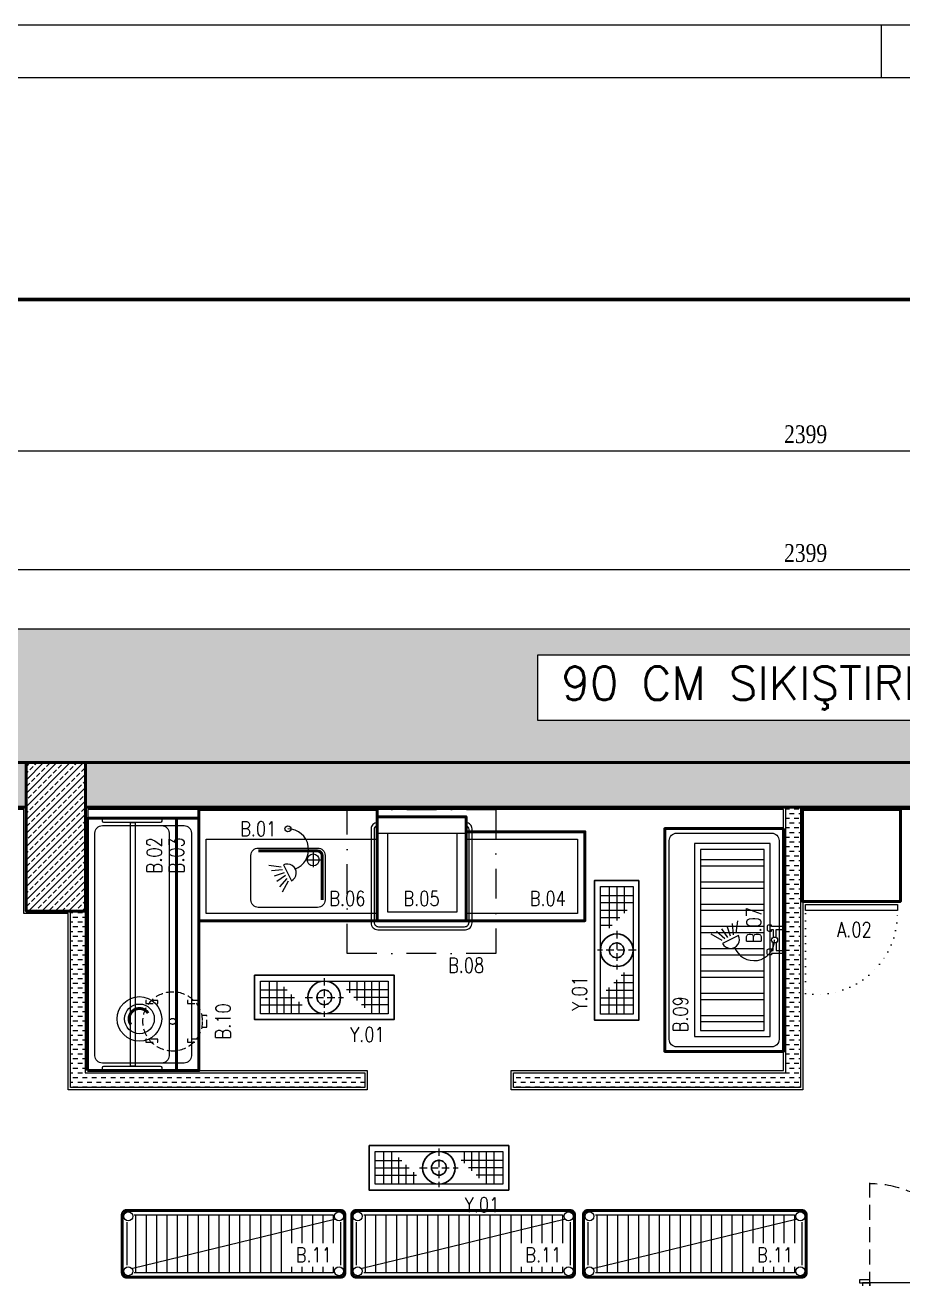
# Model space of a CAD drawing. Extents: x 820 to 5791, y 1495 to 5010.
# Drawn here: x 2729 to 3320, y 4166 to 5010 of the extents above; entities that cross this region are included whole.
import ezdxf
from ezdxf.enums import TextEntityAlignment as Align

# ---------------------------------------------------------------- set-up
doc = ezdxf.new("R2010")
doc.units = 0
doc.header["$LTSCALE"] = 20
for name, pattern in [('BORDER', [1.75, 0.5, -0.25, 0.5, -0.25, 0, -0.25]), ('DASHDOTX2', [2, 1, -0.5, 0, -0.5]), ('DASHED2', [0.375, 0.25, -0.125]), ('DOT', [0.25, 0, -0.25]), ('HIDDEN', [0.375, 0.25, -0.125]), ('HIDDENX2', [0.75, 0.5, -0.25])]:
    doc.linetypes.add(name, pattern=pattern)
doc.layers.get('0').update_dxf_attribs({"linetype": 'CONTINUOUS', "lineweight": 15})
doc.layers.get('DEFPOINTS').update_dxf_attribs({"linetype": 'CONTINUOUS'})
for name, color, linetype, lineweight in [('-DWG_ANA', 7, 'CONTINUOUS', 50), ('-DWG_ANA_1', 7, 'BORDER', 25), ('-DWG_DETAY1', 7, 'CONTINUOUS', 25), ('-DWG_DETAY2', 7, 'CONTINUOUS', 15), ('-DWG_DETAY4', 7, 'DOT', 18), ('0_V_Dim_int', 183, 'CONTINUOUS', 9), ('0_YKA_layout', 11, 'CONTINUOUS', 18), ('DUVAR', 7, 'CONTINUOUS', 60), ('DVL-C', 7, 'DASHDOTX2', 20), ('KOLON', 7, 'CONTINUOUS', 50), ('NO', 7, 'CONTINUOUS', 30), ('PLAN', 253, 'CONTINUOUS', 15), ('yerizg-a', 7, 'CONTINUOUS', 30), ('yerizg-b', 7, 'CONTINUOUS', 9), ('ölç', 63, 'CONTINUOUS', 20)]:
    doc.layers.add(name, color=color, linetype=linetype, lineweight=lineweight)
for name, color, linetype in [('2_V_Wall', 43, 'CONTINUOUS'), ('2_V_Wall_Gasblock', 133, 'CONTINUOUS'), ('3-OPN-XDR', 3, 'CONTINUOUS'), ('4_V_Wall_Ceramic', 171, 'CONTINUOUS'), ('BL-A', 1, 'CONTINUOUS'), ('BL-B', 5, 'CONTINUOUS'), ('BL-Y', 144, 'CONTINUOUS'), ('Oda', 7, 'CONTINUOUS'), ('TARAMA', 8, 'CONTINUOUS'), ('YRNO', 7, 'CONTINUOUS')]:
    doc.layers.add(name, color=color, linetype=linetype)
doc.layers.add('_00_TT_AREA', color=140, linetype='CONTINUOUS', plot=False)
doc.layers.add('dış ölçü', color=7, linetype='CONTINUOUS', lineweight=20, true_color=0x0d6787)
doc.styles.add('ROMANS', font='romans.shx', dxfattribs={"width": 0.8})
doc.styles.get("Standard").update_dxf_attribs({"font": 'txttw.shx'})
doc.styles.add('TRS', font='times.ttf', dxfattribs={"width": 0.8})
doc.dimstyles.new('dış ölçü', dxfattribs={"dimtxt": 12, "dimasz": 5, "dimexe": 5, "dimexo": 35, "dimgap": 5, "dimtad": 1, "dimdec": 0, "dimdsep": 46, "dimtxsty": 'TRS', "dimblk": 'DOT', "dimcen": 0, "dimdle": 0.1, "dimclrd": 256, "dimclre": 256, "dimclrt": 73, "dimadec": 0, "dimazin": 0, "dimtfac": 0.3, "dimtdec": 0, "dimtix": 1, "dimtmove": 2, "dimatfit": 3, "dimldrblk": 'DOT', "dimfxl": 1, "dimfxlon": 1, "dimtolj": 1, "dimarcsym": 0})
pattern_1 = [(45, (5164.587, -4629.65), (-4.490128, 4.490128), []), (45, (5169.077, -4629.65), (-4.490128, 4.490128), [3.175, -1.5875])]
pattern_2 = [(0, (5164.5872, -4629.65), (3.175, 3.175), [3.175, -3.175])]

# ---------------------------------------------------------------- blocks, each defined once
blk = doc.blocks.new('_Dot')
at = {"layer": 'ölç', "color": 0, "lineweight": -2}
blk.add_line((-0.5, 0), (-1, 0), dxfattribs=at)
at = {"layer": 'ölç', "color": 0, "const_width": 0.5}
blk.add_lwpolyline([(-0.25, 0, 1), (0.25, 0, 1)], format="xyb", close=True, dxfattribs=at)
blk = doc.blocks.new('*D185')
at = {"layer": 'DEFPOINTS', "color": 0, "transparency": 16777216}
for p in [(4454.18, 4723.68), (2054.96, 4531.24), (4454.18, 4531.24)]:
    blk.add_point(p, dxfattribs=at)
at = {"layer": 'dış ölçü', "lineweight": -2, "transparency": 16777216}
for p, q in [((2054.96, 4722.68), (2054.96, 4728.68)), ((2059.96, 4723.68), (4449.18, 4723.68)), ((4454.18, 4722.68), (4454.18, 4728.68))]:
    blk.add_line(p, q, dxfattribs=at)
at = {"layer": 'dış ölçü', "lineweight": -2, "transparency": 16777216, "xscale": 5, "yscale": 5, "zscale": 5, "rotation": 180}
blk.add_blockref('_Dot', (2054.96, 4723.68), dxfattribs=at)
at = {"layer": 'dış ölçü', "lineweight": -2, "transparency": 16777216, "xscale": 5, "yscale": 5, "zscale": 5}
blk.add_blockref('_Dot', (4454.18, 4723.68), dxfattribs=at)
at = {"layer": 'dış ölçü', "color": 73, "transparency": 16777216, "insert": (3254.57, 4734.8), "char_height": 12, "attachment_point": 5, "style": 'TRS'}
blk.add_mtext('\\A1;2399', dxfattribs=at)
blk = doc.blocks.new('*D186')
at = {"layer": 'DEFPOINTS', "color": 0, "transparency": 16777216}
for p in [(4454.18, 4643.68), (2054.96, 4451.24), (4454.18, 4451.24)]:
    blk.add_point(p, dxfattribs=at)
at = {"layer": 'dış ölçü', "lineweight": -2, "transparency": 16777216}
for p, q in [((2054.96, 4642.68), (2054.96, 4648.68)), ((4454.18, 4642.68), (4454.18, 4648.68)), ((2059.96, 4643.68), (4449.18, 4643.68))]:
    blk.add_line(p, q, dxfattribs=at)
at = {"layer": 'dış ölçü', "lineweight": -2, "transparency": 16777216, "xscale": 5, "yscale": 5, "zscale": 5, "rotation": 180}
blk.add_blockref('_Dot', (2054.96, 4643.68), dxfattribs=at)
at = {"layer": 'dış ölçü', "lineweight": -2, "transparency": 16777216, "xscale": 5, "yscale": 5, "zscale": 5}
blk.add_blockref('_Dot', (4454.18, 4643.68), dxfattribs=at)
at = {"layer": 'dış ölçü', "color": 73, "transparency": 16777216, "insert": (3254.57, 4654.8), "char_height": 12, "attachment_point": 5, "style": 'TRS'}
blk.add_mtext('\\A1;2399', dxfattribs=at)
blk = doc.blocks.new('*U48')
for p, q in [((-6300, 8820), (-6300, 8910)), ((-12510, 8820), (-90, 8820))]:
    blk.add_line(p, q)
blk.add_lwpolyline([(-12600, 0), (-12600, 8910), (0, 8910), (0, 0)], close=True)
blk = doc.blocks.new('BSN170')
at = {"layer": '-DWG_ANA', "color": 0}
blk.add_lwpolyline([(0, 0), (170, 0), (170, -75), (0, -75)], close=True, dxfattribs=at)
at = {"layer": '-DWG_DETAY1', "color": 0, "linetype": 'Continuous'}
blk.add_lwpolyline([(10, -5), (160, -5, -0.4), (165, -10), (165, -65, -0.4), (160, -70), (10, -70, -0.4), (5, -65), (5, -10, -0.4)], format="xyb", close=True, dxfattribs=at)
at = {"layer": 'NO', "linetype": 'Continuous', "style": 'ROMANS', "width": 0.8}
blk.add_attdef('NO', text='', height=10, dxfattribs=at).set_placement((145, -60), align=Align.MIDDLE)
blk = doc.blocks.new('bsu100a')
at = {"layer": '-DWG_DETAY1', "color": 0, "const_width": 2}
blk.add_lwpolyline([(3.88, -5.82, 1), (-3.88, 5.82)], format="xyb", dxfattribs=at)
at = {"layer": '-DWG_DETAY1', "color": 0}
for radius in [15, 10]:
    blk.add_circle((0, 0), radius, dxfattribs=at)
blk = doc.blocks.new('BEN120L')
at = {"layer": '-DWG_ANA', "color": 0}
blk.add_lwpolyline([(0, 0), (120, 0), (120, -75), (0, -75)], close=True, dxfattribs=at)
at = {"layer": '-DWG_DETAY1', "color": 0}
blk.add_lwpolyline([(5, -20), (120, -20), (120, -70), (5, -70)], close=True, dxfattribs=at)
at = {"layer": '-DWG_DETAY1', "color": 0, "linetype": 'Continuous'}
blk.add_lwpolyline([(40, -26), (80, -26, -0.4), (85, -31), (85, -61, -0.4), (80, -66), (40, -66, -0.4), (35, -61), (35, -31, -0.4)], format="xyb", close=True, dxfattribs=at)
at = {"layer": '-DWG_DETAY1', "color": 0, "linetype": 'Continuous', "const_width": 2}
blk.add_lwpolyline([(40, -28), (80, -28, -0.4), (83, -31), (83, -61)], format="xyb", dxfattribs=at)
at = {"layer": '-DWG_DETAY1', "color": 0, "linetype": 'Continuous'}
for points in [[(77, -29), (77, -39)], [(72, -34), (82, -34)]]:
    blk.add_lwpolyline(points, dxfattribs=at)
blk.add_circle((77, -34), 4, dxfattribs=at)
at = {"layer": 'NO', "linetype": 'Continuous', "style": 'ROMANS', "width": 0.8}
blk.add_attdef('NO', text='', height=10, dxfattribs=at).set_placement((100, -60), align=Align.MIDDLE)
blk = doc.blocks.new('BYM102')
at = {"layer": '-DWG_ANA', "color": 0}
blk.add_lwpolyline([(0, 0), (60, 0), (60, -70), (0, -70)], close=True, dxfattribs=at)
at = {"layer": '-DWG_DETAY1', "color": 0}
for points in [[(0, -4), (0, -4, 0.414214), (-4, -8), (-4, -71.5, 0.414214), (0.5, -76), (59.5, -76, 0.414214), (64, -71.5), (64, -8, 0.414214), (60, -4), (60, -4)], [(0, -6), (0, -6, 0.339359), (-2, -8.5), (-2, -71, 0.414214), (1, -74), (59, -74, 0.414214), (62, -71), (62, -8.5, 0.339359), (60, -6), (60, -6)]]:
    blk.add_lwpolyline(points, format="xyb", dxfattribs=at)
blk.add_lwpolyline([(7, -11), (7, -64), (54, -64), (54, -11)], dxfattribs=at)
at = {"layer": '-DWG_DETAY2', "color": 0}
blk.add_lwpolyline([(0, -11), (60, -11)], dxfattribs=at)
at = {"layer": 'NO', "linetype": 'Continuous', "style": 'ROMANS', "width": 0.8}
blk.add_attdef('NO', text='', height=10, dxfattribs=at).set_placement((30, -55), align=Align.MIDDLE)
blk = doc.blocks.new('btn080R')
at = {"layer": '-DWG_ANA', "color": 0}
blk.add_lwpolyline([(0, 0), (80, 0), (80, -60), (0, -60)], close=True, dxfattribs=at)
at = {"layer": '-DWG_DETAY1', "color": 0}
blk.add_lwpolyline([(0, -5), (75, -5), (75, -55), (0, -55)], close=True, dxfattribs=at)
at = {"layer": 'NO', "linetype": 'Continuous', "style": 'ROMANS', "width": 0.8}
blk.add_attdef('NO', text='', height=10, dxfattribs=at).set_placement((55, -45), align=Align.MIDDLE)
blk = doc.blocks.new('1cc-mt001')
at = {"layer": '-DWG_DETAY1', "color": 0}
for points in [[(-4.54, -25.81), (-12.89, -24.76)], [(-3.05, -24.32), (2.32, -35.05)], [(-3.59, -27.72), (-11.1, -28.34)], [(-2.63, -29.62), (-9.31, -31.92)], [(-1.68, -31.53), (-7.52, -35.5)], [(-0.72, -33.44), (-5.73, -39.07)], [(0.23, -35.35), (-3.94, -42.65)]]:
    blk.add_lwpolyline(points, dxfattribs=at)
blk.add_circle((0, 0), 2, dxfattribs=at)
for centre, radius, start, end in [((-0.06, -13.97), 13.97, 289.84543, 89.75881), ((-0.37, -29.68), 6, 296.56505, 116.56505)]:
    blk.add_arc(centre, radius, start, end, dxfattribs=at)
at = {"layer": 'NO', "linetype": 'Continuous', "style": 'ROMANS', "width": 0.8}
blk.add_attdef('NO', text='', height=10, dxfattribs=at).set_placement((-20, 0), align=Align.MIDDLE)
blk = doc.blocks.new('dds102')
at = {"layer": 'DVL-C', "color": 0}
blk.add_lwpolyline([(0, 0), (100, 0), (100, -97), (0, -97)], close=True, dxfattribs=at)
at = {"layer": 'NO', "linetype": 'Continuous', "style": 'ROMANS', "width": 0.8}
blk.add_attdef('NO', text='', height=10, dxfattribs=at).set_placement((80, -105), align=Align.MIDDLE)
blk = doc.blocks.new('ACP100')
at = {"layer": '-DWG_ANA_1', "color": 0, "linetype": 'HIDDEN'}
blk.add_circle((0, 0), 20, dxfattribs=at)
at = {"layer": '-DWG_DETAY1', "color": 0, "linetype": 'HIDDEN'}
for points in [[(-14, 18), (-14, 10), (-12, 10), (-12, 18)], [(12, 18), (12, 10), (14, 10), (14, 18)], [(-14, -10), (-14, -18), (-12, -18), (-12, -10)], [(12, -10), (12, -18), (14, -18), (14, -10)]]:
    blk.add_lwpolyline(points, close=True, dxfattribs=at)
blk.add_lwpolyline([(-4, -20), (-4, -23), (4, -23), (4, -20)], dxfattribs=at)
blk.add_circle((0, 0), 2, dxfattribs=at)
at = {"layer": 'NO', "linetype": 'Continuous', "style": 'ROMANS', "width": 0.8}
blk.add_attdef('NO', text='', height=10, dxfattribs=at).set_placement((0, -34), align=Align.MIDDLE)
blk = doc.blocks.new('1CC-MT003')
at = {"layer": '-DWG_DETAY1', "color": 0, "linetype": 'Continuous'}
for points in [[(-2, -5), (-7, -5), (-7, 0), (-9, 0), (-9, -5), (-9, -8), (-10, -8), (-10, -10, 0.414214), (-9, -11), (-7, -11, 0.414214), (-6, -10), (-6, -8), (-7, -8), (-7, -7), (-2, -7)], [(2, -5), (7, -5), (7, 0), (9, 0), (9, -5), (9, -8), (10, -8), (10, -10, -0.414214), (9, -11), (7, -11, -0.414214), (6, -10), (6, -8), (7, -8), (7, -7), (2, -7)]]:
    blk.add_lwpolyline(points, format="xyb", dxfattribs=at)
at = {"layer": '-DWG_DETAY1', "color": 0}
for points in [[(-4.54, -31.81), (-12.89, -30.76)], [(-3.59, -33.72), (-11.1, -34.34)], [(-3.05, -30.32), (2.32, -41.05)], [(-2.63, -35.62), (-9.31, -37.92)], [(-1.68, -37.53), (-7.52, -41.5)], [(-0.72, -39.44), (-5.73, -45.07)], [(0.23, -41.35), (-3.94, -48.65)]]:
    blk.add_lwpolyline(points, dxfattribs=at)
blk.add_circle((0, -6), 2, dxfattribs=at)
for centre, radius, start, end in [((-0.06, -19.97), 13.97, 289.84543, 89.75881), ((-0.37, -35.68), 6, 296.56505, 116.56505)]:
    blk.add_arc(centre, radius, start, end, dxfattribs=at)
at = {"layer": 'NO', "linetype": 'Continuous', "style": 'ROMANS', "width": 0.8}
blk.add_attdef('NO', text='', height=10, dxfattribs=at).set_placement((-10, -20), align=Align.MIDDLE)
blk = doc.blocks.new('1YU-46152')
at = {"layer": '-DWG_ANA', "color": 0}
blk.add_lwpolyline([(3, 0, 0.414214), (0, -3), (0, -42, 0.414214), (3, -45), (147, -45, 0.414214), (150, -42), (150, -3, 0.414214), (147, 0)], format="xyb", close=True, dxfattribs=at)
at = {"layer": '-DWG_DETAY1', "color": 0}
for points in [[(3, -8), (3, -37)], [(7, -39), (143, -6)], [(8, -3), (142, -3)], [(9, -3), (9, -42)], [(16, -3), (16, -42)], [(23, -3), (23, -42)], [(30, -3), (30, -42)], [(37, -3), (37, -42)], [(44, -3), (44, -42)], [(51, -3), (51, -42)], [(58, -3), (58, -42)], [(65, -3), (65, -42)], [(72, -3), (72, -42)], [(79, -3), (79, -42)], [(86, -3), (86, -42)], [(93, -3), (93, -42)], [(100, -3), (100, -42)], [(107, -3), (107, -42)], [(114, -3), (114, -22)], [(121, -3), (121, -22)], [(128, -3), (128, -22)], [(135, -3), (135, -22)], [(142, -3), (142, -22)], [(147, -8), (147, -37)], [(142, -42), (8, -42)], [(114, -38), (114, -42)], [(121, -38), (121, -42)], [(128, -38), (128, -42)], [(135, -38), (135, -42)], [(142, -38), (142, -42)]]:
    blk.add_lwpolyline(points, dxfattribs=at)
for centre in [(4, -4), (146, -4), (4, -41), (146, -41)]:
    blk.add_circle(centre, 3, dxfattribs=at)
at = {"layer": 'NO', "style": 'ROMANS', "width": 0.8}
blk.add_attdef('NO', text='', height=10, dxfattribs=at).set_placement((129, -30), align=Align.MIDDLE)
blk = doc.blocks.new('BRT170')
at = {"layer": '-DWG_ANA', "color": 0}
blk.add_lwpolyline([(0, 0), (170, 0), (170, -60), (0, -60)], close=True, dxfattribs=at)
at = {"layer": '-DWG_DETAY1', "color": 0, "linetype": 'Continuous'}
for points in [[(10, -5), (160, -5, -0.4), (165, -10), (165, -50, -0.4), (160, -55), (10, -55, -0.4), (5, -50), (5, -10, -0.4)], [(1, -10), (2, -10, -0.4), (3, -11), (3, -49, -0.4), (2, -50), (1, -50, -0.4), (0, -49), (0, -11, -0.4)], [(168, -10), (169, -10, -0.4), (170, -11), (170, -49, -0.4), (169, -50), (168, -50, -0.4), (167, -49), (167, -11, -0.4)]]:
    blk.add_lwpolyline(points, format="xyb", close=True, dxfattribs=at)
at = {"layer": '-DWG_DETAY1', "color": 0}
blk.add_lwpolyline([(3, -29), (167, -29), (167, -32), (3, -32)], close=True, dxfattribs=at)
at = {"layer": 'NO', "linetype": 'Continuous', "style": 'ROMANS', "width": 0.8}
blk.add_attdef('NO', text='', height=10, dxfattribs=at).set_placement((145, -45), align=Align.MIDDLE)
blk = doc.blocks.new('1FR-wn4')
at = {"layer": '-DWG_ANA', "color": 0}
blk.add_lwpolyline([(66, 0), (66, -62), (0, -62), (0, 0)], close=True, dxfattribs=at)
at = {"layer": '-DWG_DETAY1', "color": 0}
blk.add_lwpolyline([(2, -64), (64, -64), (64, -68), (2, -68)], close=True, dxfattribs=at)
at = {"layer": '-DWG_DETAY4', "color": 0}
blk.add_lwpolyline([(2, -70), (2, -124, 0.457213), (63.97, -70, 0.414214)], format="xyb", dxfattribs=at)
at = {"layer": 'NO', "linetype": 'Continuous', "style": 'ROMANS', "width": 0.8}
blk.add_attdef('NO', text='', height=10, dxfattribs=at).set_placement((35, -81), align=Align.MIDDLE)
blk = doc.blocks.new('Y-SIFON')
at = {"layer": 'yerizg-a', "color": 0, "linetype": 'Continuous'}
blk.add_circle((0, 0), 11, dxfattribs=at)
at = {"layer": 'yerizg-b', "color": 0, "linetype": 'DASHED2'}
for points in [[(0, 13), (0, -13)], [(-13, 0), (13, 0)]]:
    blk.add_lwpolyline(points, dxfattribs=at)
blk = doc.blocks.new('1BS-SAK39A')
at = {"layer": 'yerizg-a', "color": 0}
blk.add_lwpolyline([(0, 0), (94, 0), (94, -30), (0, -30)], close=True, dxfattribs=at)
at = {"layer": 'yerizg-a', "color": 0, "linetype": 'Continuous'}
blk.add_circle((47, -15), 5, dxfattribs=at)
at = {"layer": 'yerizg-b', "color": 0}
for p, q in [((10, -26), (10, -4)), ((15, -4), (15, -26)), ((20, -26), (20, -8)), ((64, -4), (64, -12)), ((69, -4), (69, -17)), ((74, -4), (74, -22)), ((79, -26), (79, -4)), ((84, -4), (84, -26)), ((4, -10), (22, -10)), ((4, -15), (27, -15)), ((25, -26), (25, -13)), ((90, -10), (62, -10)), ((90, -15), (67, -15)), ((4, -20), (32, -20)), ((30, -26), (30, -18)), ((90, -20), (72, -20))]:
    blk.add_line(p, q, dxfattribs=at)
blk.add_lwpolyline([(4, -4), (90, -4), (90, -26), (4, -26)], close=True, dxfattribs=at)
at = {"layer": 'PLAN', "color": 0, "linetype": 'Continuous'}
blk.add_blockref('Y-SIFON', (47, -15), dxfattribs=at)
at = {"layer": 'YRNO', "linetype": 'Continuous', "style": 'ROMANS', "width": 0.8}
blk.add_attdef('YRNO', text='', height=10, dxfattribs=at).set_placement((76, -40), align=Align.MIDDLE)
blk = doc.blocks.new('ozl-Kazan yıkama 150cm')
at = {"layer": '-DWG_ANA', "color": 0}
blk.add_lwpolyline([(80, 0), (80, -150), (0, -150), (0, 0)], close=True, dxfattribs=at)
at = {"layer": '-DWG_DETAY1', "color": 0, "linetype": 'Continuous'}
blk.add_lwpolyline([(77, -8), (77, -142, -0.4), (72, -147), (8, -147, -0.4), (3, -142), (3, -8, -0.4), (8, -3), (72, -3, -0.4)], format="xyb", close=True, dxfattribs=at)
at = {"layer": '-DWG_DETAY1', "color": 0}
for points in [[(71, -10), (20, -10), (20, -140), (71, -140)], [(67, -14), (24, -14), (24, -136), (67, -136)]]:
    blk.add_lwpolyline(points, close=True, dxfattribs=at)
at = {"layer": '-DWG_DETAY1', "color": 0, "linetype": 'Continuous'}
for points in [[(67, -21), (24, -21), (24, -25), (67, -25)], [(67, -36), (24, -36), (24, -40), (67, -40)], [(67, -36), (24, -36), (24, -40), (67, -40)], [(67, -51), (24, -51), (24, -55), (67, -55)], [(67, -66), (24, -66), (24, -70), (67, -70)], [(67, -81), (24, -81), (24, -85), (67, -85)], [(67, -96), (24, -96), (24, -100), (67, -100)], [(67, -111), (24, -111), (24, -115), (67, -115)], [(67, -126), (24, -126), (24, -130), (67, -130)]]:
    blk.add_lwpolyline(points, close=True, dxfattribs=at)
at = {"layer": 'NO', "linetype": 'Continuous', "style": 'ROMANS', "width": 0.8}
blk.add_attdef('NO', text='', height=10, rotation=270, dxfattribs=at).set_placement((15, -125), align=Align.MIDDLE)
blk = doc.blocks.new('*U328')
at = {"layer": '3-OPN-XDR', "color": 12, "linetype": 'HIDDENX2'}
blk.add_line((-100, -2.5), (-100, 67.5), dxfattribs=at)
at = {"layer": '3-OPN-XDR'}
for points in [[(-100, 0), (-100, 2), (-107, 2), (-107, 0)], [(-105, -15), (-100, -15), (-100, 0), (-105, 0)], [(-30, 0), (-30, 2), (-23, 2), (-23, 0)], [(-100, 0), (-100, -5), (-30, -5), (-30, 0)], [(-25, -15), (-30, -15), (-30, 0), (-25, 0)], [(-100, -15), (-100, -17), (-107, -17), (-107, -15)], [(-30, -15), (-30, -17), (-23, -17), (-23, -15)]]:
    blk.add_lwpolyline(points, close=True, dxfattribs=at)
at = {"layer": '3-OPN-XDR', "color": 12, "linetype": 'HIDDENX2'}
blk.add_arc((-100, -3.25), 70, 0, 90, dxfattribs=at)

msp = doc.modelspace()

# ---------------------------------------------------------------- hatches: boundary and pattern name
at = {"layer": '2_V_Wall_Gasblock'}
h = msp.add_hatch(dxfattribs=at)
h.set_pattern_fill('DASH', color=256, style=0)
h.set_pattern_definition(pattern_2)
h.paths.add_polyline_path([(3057.79, 4294.77), (3057.79, 4304.77), (3241.19, 4304.77), (3241.19, 4483.68), (3251.19, 4483.68), (3251.19, 4294.77)])
h = msp.add_hatch(dxfattribs=at)
h.set_pattern_fill('DASH', color=256, style=0)
h.set_pattern_definition(pattern_2)
h.paths.add_polyline_path([(2769.39, 4304.77), (2957.79, 4304.77), (2957.79, 4294.77), (2759.39, 4294.77), (2759.39, 4413.68), (2769.39, 4413.68)])
at = {"layer": 'TARAMA', "lineweight": 9}
h = msp.add_hatch(dxfattribs=at)
h.set_pattern_fill('AR-CONC', color=256, scale=0.091)
h.set_pattern_definition([(50, (-28284.552, -46.166), (16.578805, -1.450457), [1.73355, -19.06905]), (355, (-28284.552, -46.166), (-3.207151, 17.386173), [1.38684, -15.255293]), (100.451445, (-28283.17, -46.287), (13.3716535, 15.9357154), [1.473291, -16.206212]), (46.1842, (-28284.552, -41.543), (24.668193, -3.825852), [2.600325, -28.603575]), (96.63556, (-28282.496, -41.862), (21.603776, 22.515777), [2.209937, -24.30934]), (351.18415, (-28284.552, -41.543), (21.603776, 22.515777), [2.080257, -22.882836]), (21, (-28282.24, -42.699), (13.7969096, -9.306133), [1.73355, -19.06905]), (326, (-28282.24, -42.699), (5.623985, 16.761105), [1.38684, -15.25524]), (71.451445, (-28281.09, -43.474), (19.420894, 7.454972), [1.473291, -16.206184]), (37.5, (-28284.552, -46.166), (0.2810629, 7.6945085), [0, -15.070328, 0, -15.48638, 0, -15.313025]), (7.5, (-28284.552, -46.166), (6.0805893, 9.1164323), [0, -8.829548, 0, -14.723618, 0, -5.836285]), (327.5, (-28289.706, -46.166), (12.3387442, -0.5213157), [0, -5.7785, 0, -18.02892, 0, -23.92299]), (317.5, (-28292.018, -46.166), (13.4797555, 2.3138107), [0, -7.51205, 0, -11.973052, 0, -16.98879])])
h.paths.add_polyline_path([(4522.18, 3869.08), (4522.18, 4336.06), (4478.37, 4336.06), (4478.37, 3869.08)], flags=16)
h.paths.add_polyline_path([(3073.97, 4542.28), (3540.96, 4542.28), (3540.96, 4586.09), (3073.97, 4586.09)], flags=16)
h.paths.add_polyline_path([(4454.38, 3711.77), (4544.18, 3711.77), (4544.18, 4603.68), (2374.75, 4603.68), (2374.75, 4513.68), (4454.38, 4513.67)])
at = {"layer": 'TARAMA'}
h = msp.add_hatch(dxfattribs=at)
h.set_pattern_fill('ANSI33', color=256)
h.set_pattern_definition(pattern_1)
h.paths.add_polyline_path([(2054.96, 3786.77), (2054.96, 4333.68), (2054.96, 4483.68), (2054.96, 4513.68), (2084.96, 4513.68), (2729.59, 4513.68), (2729.59, 4483.68), (2084.96, 4483.68), (2084.96, 4333.68), (2084.96, 3786.77)])
h = msp.add_hatch(dxfattribs=at)
h.set_pattern_fill('ANSI33', color=256)
h.set_pattern_definition(pattern_1)
h.paths.add_polyline_path([(2769.59, 4413.68), (2729.59, 4413.68), (2729.59, 4513.68), (2769.59, 4513.68)])
h = msp.add_hatch(dxfattribs=at)
h.set_pattern_fill('ANSI33', color=256)
h.set_pattern_definition(pattern_1)
h.paths.add_polyline_path([(3404.89, 4513.68), (3404.89, 4483.68), (2769.59, 4483.68), (2769.59, 4513.68)])

# ---------------------------------------------------------------- linework, layer by layer
at = {"layer": '0_V_Dim_int'}
msp.add_lwpolyline([(3073.97, 4542.28), (3540.96, 4542.28), (3540.96, 4586.09), (3073.97, 4586.09)], close=True, dxfattribs=at)
at = {"layer": '2_V_Wall'}
for points in [[(3057.79, 4294.77), (3057.79, 4304.77), (3241.19, 4304.77), (3241.19, 4483.68), (3251.19, 4483.68), (3251.19, 4294.77)], [(2769.39, 4304.77), (2957.79, 4304.77), (2957.79, 4294.77), (2759.39, 4294.77), (2759.39, 4413.68), (2769.39, 4413.68)]]:
    msp.add_lwpolyline(points, close=True, dxfattribs=at)
at = {"layer": '4_V_Wall_Ceramic'}
msp.add_lwpolyline([(3403.39, 4482.18), (3252.69, 4482.18), (3252.69, 4293.27), (3056.29, 4293.27), (3056.29, 4306.27), (3239.69, 4306.27), (3239.69, 4482.18), (2771.09, 4482.18), (2770.89, 4306.27), (2959.29, 4306.27), (2959.29, 4293.27), (2757.89, 4293.27), (2757.89, 4412.18), (2728.09, 4412.18), (2728.09, 4482.18), (2086.46, 4482.18), (2086.46, 4182.77), (2676.38, 4182.77), (2676.38, 4159.77), (2086.46, 4159.77), (2086.46, 3858.67), (2196.78, 3858.67), (2196.78, 3857.17)], dxfattribs=at)
at = {"layer": '_00_TT_AREA'}
msp.add_lwpolyline([(3403.39, 4482.18), (3252.69, 4482.18), (3252.69, 4293.27), (3056.29, 4293.27), (3056.29, 4306.27), (3239.69, 4306.27), (3239.69, 4482.18), (2771.09, 4482.18), (2770.89, 4306.27), (2959.29, 4306.27), (2959.29, 4293.27), (2757.89, 4293.27), (2757.89, 4412.18), (2728.09, 4412.18), (2728.09, 4482.18), (2086.46, 4482.18), (2086.46, 4182.77), (2676.38, 4182.77), (2676.38, 4159.77)], dxfattribs=at)
at = {"layer": 'DUVAR'}
msp.add_lwpolyline([(2054.96, 4825.68), (5556.89, 4825.68), (4097.11, 1745.04), (2054.96, 1745.04)], close=True, dxfattribs=at)
at = {"layer": 'KOLON'}
for points in [[(2054.96, 3786.77), (2054.96, 4333.68), (2054.96, 4483.68), (2054.96, 4513.68), (2084.96, 4513.68), (2729.59, 4513.68), (2729.59, 4483.68), (2084.96, 4483.68), (2084.96, 4333.68), (2084.96, 3786.77)], [(2769.59, 4413.68), (2729.59, 4413.68), (2729.59, 4513.68), (2769.59, 4513.68)], [(3404.89, 4513.68), (3404.89, 4483.68), (2769.59, 4483.68), (2769.59, 4513.68)]]:
    msp.add_lwpolyline(points, close=True, dxfattribs=at)
at = {"layer": 'TARAMA', "lineweight": 9}
msp.add_lwpolyline([(4544.18, 3711.77), (4544.18, 4603.68), (2374.75, 4603.68), (2374.75, 4513.68), (4454.38, 4513.67), (4454.38, 3711.77)], dxfattribs=at)

# ---------------------------------------------------------------- block references
at = {"linetype": 'Continuous', "rotation": 90}
msp.add_blockref('bsu100a', (2805.88, 4341.1), dxfattribs=at)
msp.add_blockref('*U328', (3397.9, 4163.27))
at = {"layer": '0_YKA_layout', "xscale": -0.3945508202554345, "yscale": 0.3945508202554345, "zscale": 0.3945508202554345}
msp.add_blockref('*U48', (820, 1495), dxfattribs=at)
at = {"layer": 'BL-A', "linetype": 'Continuous'}
msp.add_blockref('1FR-wn4', (3252.39, 4482.18), dxfattribs=at).add_auto_attribs({'NO': 'A.02'})
at = {"layer": 'BL-B', "linetype": 'Continuous', "rotation": 90}
for name, p, values in [('BSN170', (2770.89, 4306.27), {'NO': 'B.03'}), ('BRT170', (2770.89, 4306.27), {'NO': 'B.02'}), ('ACP100', (2828.21, 4339.4), {'NO': 'B.10'})]:
    msp.add_blockref(name, p, dxfattribs=at).add_auto_attribs(values)
at = {"layer": 'BL-B', "linetype": 'Continuous'}
for name, p, values in [('BEN120L', (2845.89, 4482.18), {'NO': 'B.06'}), ('dds102', (2945.89, 4482.18), {'NO': 'B.08'}), ('BYM102', (2965.89, 4477.18), {'NO': 'B.05'}), ('1cc-mt001', (2905.89, 4469.09), {'NO': 'B.01'}), ('btn080R', (3025.89, 4467.18), {'NO': 'B.04'}), ('1YU-46152', (2794.32, 4212.13), {'NO': 'B.11'}), ('1YU-46152', (2948.92, 4212.13), {'NO': 'B.11'}), ('1YU-46152', (3104.97, 4212.13), {'NO': 'B.11'})]:
    msp.add_blockref(name, p, dxfattribs=at).add_auto_attribs(values)
ref = msp.add_blockref('ozl-Kazan yıkama 150cm', (3159.69, 4469.22), dxfattribs=at)
ref.add_attrib('NO', 'B.09', dxfattribs={"layer": 'NO', "linetype": 'Continuous', "height": 10, "rotation": 450, "style": 'ROMANS', "width": 0.8}).set_placement((3170.28, 4344.22), align=Align.MIDDLE)
ref = msp.add_blockref('1CC-MT003', (3239.69, 4394.22), dxfattribs=dict(at, rotation=270))
ref.add_attrib('NO', 'B.07', dxfattribs={"layer": 'NO', "linetype": 'Continuous', "height": 10, "rotation": 450, "style": 'ROMANS', "width": 0.8}).set_placement((3219.69, 4404.22), align=Align.MIDDLE)
at = {"layer": 'BL-Y', "linetype": 'Continuous'}
ref = msp.add_blockref('1BS-SAK39A', (3142.32, 4434.29), dxfattribs=dict(at, rotation=270))
ref.add_attrib('YRNO', 'Y.01', dxfattribs={"layer": 'YRNO', "linetype": 'Continuous', "height": 10, "rotation": 450, "style": 'ROMANS', "width": 0.8}).set_placement((3102.32, 4358.29), align=Align.MIDDLE)
for p in [(2883.38, 4370.58), (2960.57, 4255.81)]:
    msp.add_blockref('1BS-SAK39A', p, dxfattribs=at).add_auto_attribs({'YRNO': 'Y.01'})

# ---------------------------------------------------------------- texts
at = {"layer": 'Oda'}
msp.add_text('90 CM SIKIŞTIRILMIŞ TOPRAK', height=22.5, dxfattribs=at).set_placement((3307.47, 4555.89), align=Align.CENTER)

# ---------------------------------------------------------------- dimensions: what is measured, and where the dimension line sits
at = {"layer": 'dış ölçü'}
for base, p1, p2, picture, middle in [((4454.18, 4723.68), (2054.96, 4531.24), (4454.18, 4531.24), '*D185', (3254.57, 4734.8)), ((4454.18, 4643.68), (2054.96, 4451.24), (4454.18, 4451.24), '*D186', (3254.57, 4654.8))]:
    dim = msp.add_linear_dim(base=base, p1=p1, p2=p2, dimstyle='dış ölçü', dxfattribs=at)
    dim.commit()
    dim.dimension.update_dxf_attribs({"geometry": picture, "text_midpoint": middle})

doc.saveas('drawing.dxf')
